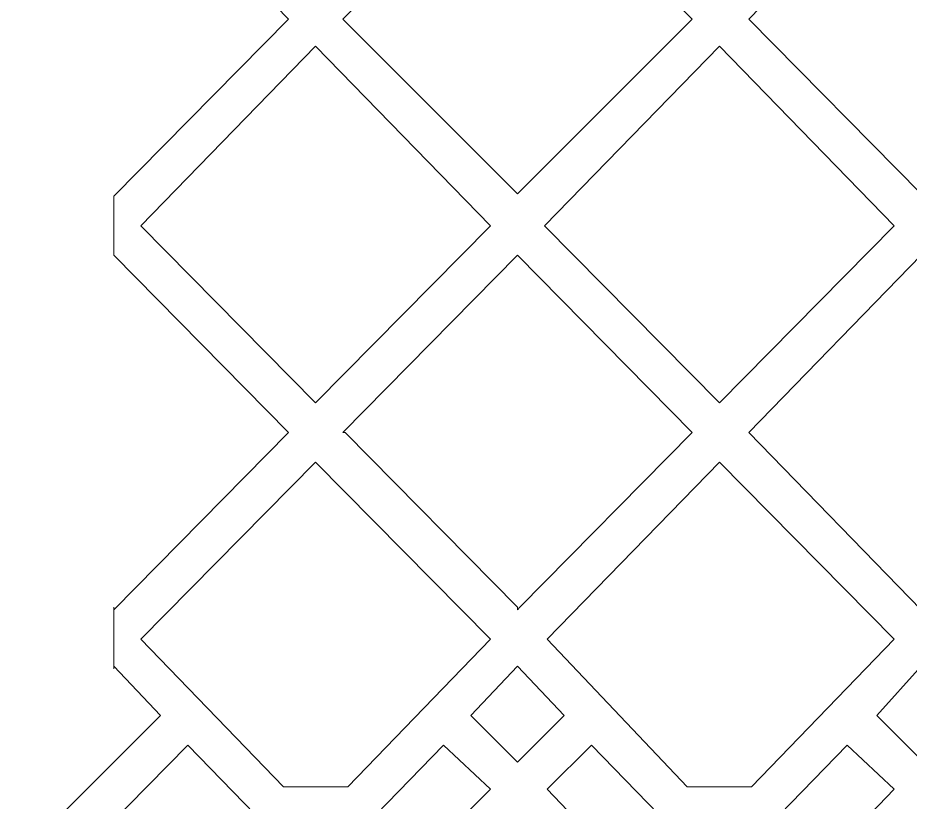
# Model space of a CAD drawing. Extents: x -66030 to 95157, y -13132 to 45879.
# Drawn here: x 44351 to 45767, y 33048 to 34293 of the extents above; entities that cross this region are included whole.
import ezdxf

# ---------------------------------------------------------------- set-up
doc = ezdxf.new("R2010")
doc.units = 0
doc.header["$LTSCALE"] = 100
doc.header["$MEASUREMENT"] = 0
doc.layers.get('0').update_dxf_attribs({"linetype": 'CONTINUOUS'})

msp = doc.modelspace()

# ---------------------------------------------------------------- linework, layer by layer
at = {"lineweight": 0}
msp.add_lwpolyline([(44503.3, 34575.8), (44780.7, 34290.6), (44780.7, 34290.6), (44503.3, 34009.4), (44503.3, 34009.4), (44503.3, 33915.7), (44503.3, 33915.7), (44780.7, 33634.4), (44780.7, 33634.4), (44503.3, 33353.2), (44503.3, 33357.1), (44503.3, 33259.5), (44503.3, 33263.4), (44577.5, 33185.2), (44351, 32958.7)], dxfattribs=at)
msp.add_lwpolyline([(44503.3, 34575.8), (44780.7, 34290.6), (44780.7, 34290.6), (44503.3, 34009.4), (44503.3, 34009.4), (44503.3, 33915.7), (44503.3, 33915.7), (44780.7, 33634.4), (44780.7, 33634.4), (44503.3, 33353.2), (44503.3, 33357.1), (44503.3, 33259.5), (44503.3, 33263.4), (44577.5, 33185.2), (44351, 32958.7)], dxfattribs=at)
for points in [[(45143.9, 34571.9), (45421.2, 34290.6), (45421.2, 34290.6), (45143.9, 34013.3), (44866.6, 34290.6), (44866.6, 34290.6), (45143.9, 34571.9)], [(45143.9, 34571.9), (45421.2, 34290.6), (45421.2, 34290.6), (45143.9, 34013.3), (44866.6, 34290.6), (44866.6, 34290.6), (45143.9, 34571.9)], [(45784.5, 34571.9), (46061.8, 34290.6), (46061.8, 34290.6), (45784.5, 34013.3), (45511.1, 34290.6), (45511.1, 34290.6), (45784.5, 34571.9)], [(45784.5, 34571.9), (46061.8, 34290.6), (46061.8, 34290.6), (45784.5, 34013.3), (45511.1, 34290.6), (45511.1, 34290.6), (45784.5, 34571.9)], [(44546.3, 33962.5), (44823.6, 34247.7), (45100.9, 33962.5), (44823.6, 33681.3), (44546.3, 33962.5)], [(44546.3, 33962.5), (44546.3, 33962.5), (44823.6, 34247.7), (45100.9, 33962.5), (45100.9, 33962.5), (45100.9, 33962.5), (44823.6, 33681.3), (44546.3, 33962.5), (44546.3, 33962.5)], [(45741.5, 33962.5), (45464.2, 34247.7), (45186.9, 33962.5), (45464.2, 33681.3), (45741.5, 33962.5)], [(45741.5, 33962.5), (45741.5, 33962.5), (45464.2, 34247.7), (45186.9, 33962.5), (45186.9, 33962.5), (45186.9, 33962.5), (45464.2, 33681.3), (45741.5, 33962.5), (45741.5, 33962.5)], [(45143.9, 33915.7), (45421.2, 33634.4), (45421.2, 33634.4), (45147.8, 33357.1), (45147.8, 33357.1), (45143.9, 33353.2), (45143.9, 33357.1), (45143.9, 33357.1), (44870.5, 33634.4), (44866.6, 33634.4), (45143.9, 33915.7)], [(45143.9, 33915.7), (45421.2, 33634.4), (45421.2, 33634.4), (45147.8, 33357.1), (45147.8, 33357.1), (45143.9, 33353.2), (45143.9, 33357.1), (45143.9, 33357.1), (44870.5, 33634.4), (44866.6, 33634.4), (45143.9, 33915.7)], [(45784.5, 33915.7), (46061.8, 33634.4), (46061.8, 33634.4), (45784.5, 33353.2), (45511.1, 33634.4), (45511.1, 33634.4), (45784.5, 33915.7)], [(45784.5, 33915.7), (46061.8, 33634.4), (46061.8, 33634.4), (45784.5, 33353.2), (45511.1, 33634.4), (45511.1, 33634.4), (45784.5, 33915.7)], [(44823.6, 33587.6), (44546.3, 33306.3), (44772.8, 33072), (44874.4, 33072), (45100.9, 33306.3), (44823.6, 33587.6)], [(44823.6, 33587.6), (44546.3, 33306.3), (44772.8, 33072), (44874.4, 33072), (45100.9, 33306.3), (44823.6, 33587.6)], [(45464.2, 33587.6), (45741.5, 33306.3), (45515, 33072), (45413.4, 33072), (45190.8, 33306.3), (45464.2, 33587.6)], [(45464.2, 33587.6), (45741.5, 33306.3), (45515, 33072), (45413.4, 33072), (45190.8, 33306.3), (45464.2, 33587.6)], [(45143.9, 33263.4), (45218.1, 33185.2), (45143.9, 33111), (45069.7, 33185.2), (45143.9, 33263.4)], [(45143.9, 33263.4), (45218.1, 33185.2), (45143.9, 33111), (45069.7, 33185.2), (45143.9, 33263.4)], [(45784.5, 33263.4), (45858.7, 33185.2), (45784.5, 33114.9), (45714.2, 33185.2), (45784.5, 33263.4)], [(45784.5, 33263.4), (45858.7, 33185.2), (45784.5, 33114.9), (45714.2, 33185.2), (45784.5, 33263.4)], [(44999.4, 32966.5), (44999.4, 32876.7), (45100.9, 32782.9), (45042.4, 32724.3), (44604.9, 32724.3), (44604.9, 32728.2), (44397.9, 32911.8), (44620.5, 33138.4), (44745.5, 33009.5), (44901.7, 33009.5), (44901.7, 33009.5), (45026.7, 33138.4), (45100.9, 33068.1), (44999.4, 32966.5)], [(44999.4, 32966.5), (44999.4, 32876.7), (45100.9, 32782.9), (45042.4, 32724.3), (44604.9, 32724.3), (44604.9, 32728.2), (44397.9, 32911.8), (44620.5, 33138.4), (44745.5, 33009.5), (44745.5, 33009.5), (44745.5, 33009.5), (44901.7, 33009.5), (44901.7, 33009.5), (44901.7, 33009.5), (45026.7, 33138.4), (45100.9, 33068.1), (44999.4, 32966.5)], [(45643.9, 32966.5), (45640, 32876.7), (45741.5, 32779), (45682.9, 32728.2), (45682.9, 32724.3), (45245.5, 32724.3), (45190.8, 32782.9), (45288.4, 32876.7), (45288.4, 32966.5), (45190.8, 33068.1), (45261.1, 33138.4), (45386.1, 33009.5), (45386.1, 33009.5), (45542.3, 33009.5), (45667.3, 33138.4), (45741.5, 33068.1), (45643.9, 32966.5)], [(45643.9, 32966.5), (45640, 32876.7), (45741.5, 32779), (45682.9, 32728.2), (45682.9, 32724.3), (45245.5, 32724.3), (45190.8, 32782.9), (45288.4, 32876.7), (45288.4, 32966.5), (45190.8, 33068.1), (45261.1, 33138.4), (45386.1, 33009.5), (45386.1, 33009.5), (45386.1, 33009.5), (45542.3, 33009.5), (45542.3, 33009.5), (45542.3, 33009.5), (45667.3, 33138.4), (45741.5, 33068.1), (45643.9, 32966.5)]]:
    msp.add_lwpolyline(points, close=True, dxfattribs=at)

doc.saveas('drawing.dxf')
